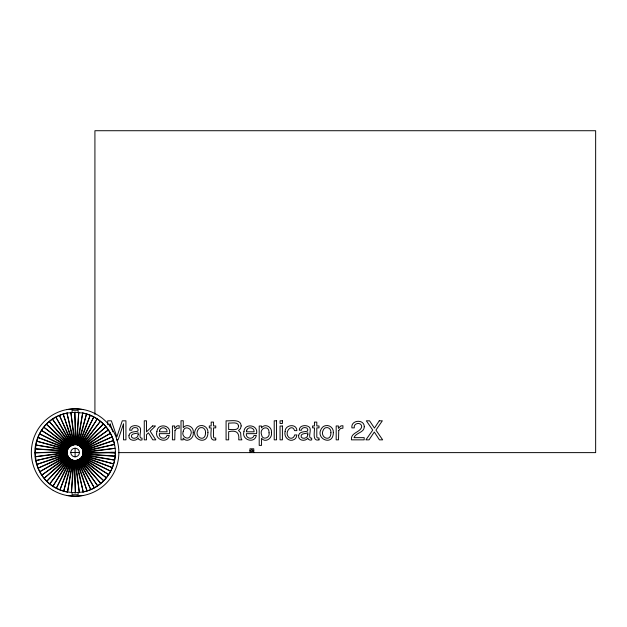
<?xml version="1.0" encoding="UTF-8"?>
<svg xmlns="http://www.w3.org/2000/svg" width="627" height="627" viewBox="0 0 627 627"><rect width="100%" height="100%" fill="white"/><g stroke="black" fill="none" stroke-linecap="round" stroke-linejoin="round"><path stroke-width="0.94" d="M68.578 457.232C72.912 464.004 84.606 459.379 83.085 451.448M90.946 452.373L115.313 452.812L115.329 452.388M115.337 452.561L115.337 452.482A40.238 40.238 0 0 1 82.952 491.983L75.107 492.759L67.254 491.991A40.238 40.238 0 0 1 67.254 413.052L75.107 412.284L82.952 413.06A40.238 40.238 0 0 1 114.569 444.661C119.232 465.798 103.949 488.425 82.639 492.023M83.054 453.807L82.545 449.488L80.797 446.832L81.635 447.819M67.16 451.236L67.559 449.708M82.333 456.064L81.502 457.404M115.329 452.639L115.313 452.232L83.148 452.812C82.631 436.784 58.648 447.372 69.777 458.564L53.005 486.113L70.396 459.05L56.477 487.971L71.055 459.481L59.98 489.781L71.76 459.842L63.742 490.925L72.497 460.14L67.544 492.015L73.257 460.359L71.454 492.399L74.033 460.5L75.389 492.736L74.817 460.571L76.18 460.5M70.224 458.925L69.213 458.008L49.917 483.652L69.777 458.564M69.213 458.008L46.876 481.152L68.704 457.404L44.329 478.142L68.257 456.754L41.829 475.101L67.873 456.064L39.916 471.645L67.559 455.335L38.067 468.173L67.316 454.583L36.868 464.419L67.16 453.807L35.723 460.649L67.073 453.023L35.277 456.722L67.058 452.239L34.893 452.812L67.128 451.448L35.222 448.877L67.269 450.672L35.614 444.958L67.489 449.912L36.703 441.165L67.779 449.183L37.847 437.403L68.147 448.477L39.658 433.892L68.578 447.819L41.515 430.42L69.064 447.192L43.976 427.332L69.621 446.628L46.469 424.291L70.224 446.118L49.486 421.744L70.875 445.672L52.527 419.251L71.564 445.295L56.022 417.417L72.293 444.982L59.455 415.482L73.046 444.739L63.217 414.282L73.814 444.574L66.979 413.138L74.605 444.488L70.906 412.699L75.389 444.472L74.817 412.315L76.18 444.543L78.743 412.644L76.956 444.684L82.67 413.028L77.717 444.904L86.463 414.126L78.446 445.201L90.225 415.262L79.151 445.562L93.736 417.073L79.809 445.993L97.209 418.93L80.428 446.487L100.296 421.391L81.001 447.035L103.337 423.891L81.502 447.639L105.885 426.901L81.957 448.289L108.377 429.942L82.333 448.979L110.289 433.398L82.646 449.708L112.147 436.87L82.889 450.46L113.346 440.624L83.054 451.236L114.49 444.394L83.14 452.02L114.929 448.313L83.148 452.812L83.148 452.239M79.809 459.05L78.446 459.842M72.497 444.904L74.033 444.543M67.058 456.056L67.779 455.868L68.147 456.574M67.575 413.028C24.759 420.443 24.61 484.342 67.379 491.999M83.148 452.812L86.04 452.404M66.572 409.611L75.107 408.765L83.642 409.611M83.642 495.44L75.107 496.278L66.572 495.44M112.382 452.365L83.085 453.595L114.984 456.166L82.944 454.371L114.6 460.085L82.717 455.131L113.503 463.878L82.427 455.868L112.366 467.648L82.066 456.574L110.556 471.151L81.635 457.232L108.698 474.623L81.142 457.851L106.237 477.711L80.593 458.415L103.737 480.752L79.99 458.925L100.72 483.299L79.339 459.372L97.679 485.8L78.641 459.756L94.23 487.704L77.92 460.069L90.758 489.562L77.168 460.304L86.996 490.761L76.392 460.469L83.226 491.905L75.608 460.555L79.308 492.344L74.817 460.571M116.41 439.848L118.111 439.848L123.543 423.789L123.488 439.848L125.941 439.848L125.941 420.811L122.289 420.811L116.857 436.909L111.387 420.811L107.695 420.811L107.695 424.62M249.938 450.711L250.847 450.711M252.853 450.711A1.003 1.003 0 0 0 251.349 449.841A1.003 1.003 0 0 0 251.349 451.581A1.003 1.003 0 0 0 252.853 450.711L253.763 450.711M70.773 452.522L79.433 452.522M94.92 452.623L115.454 452.623M118.393 452.623L595.65 452.623L595.65 130.722L94.92 130.722L94.92 414.463M74.825 492.736L75.24 492.744M74.974 412.3L75.42 412.315M105.548 452.396L115.313 452.812M78.148 445.084L77.168 444.739M82.827 413.044C98.604 416.046 111.731 429.181 114.6 444.998M79.339 445.672L80.593 446.628M69.064 457.851L69.621 458.415M112.829 431.823L110.093 423.789L110.125 426.509M67.489 455.131L67.128 453.595M253.763 452.623L253.763 448.799L249.938 448.799L249.938 452.623M78.124 412.582L78.124 410.277L72.089 410.277L72.089 412.582M78.124 492.461L78.124 494.766L72.089 494.766L72.089 492.461M75.107 448.195A4.326 4.326 0 0 0 71.36 454.693A4.326 4.326 0 0 0 78.853 454.693A4.326 4.326 0 0 0 75.107 448.195L75.107 456.856M82.999 450.954A8.049 8.049 0 0 1 73.531 460.414A8.049 8.049 0 0 1 68.414 448.054A8.049 8.049 0 0 1 81.792 448.054M269.046 432.826C270.441 437.975 262.266 440.695 261.569 434.879C258.951 427.716 269.406 424.393 269.046 432.826M183.217 431.501C180.803 436.886 189.338 441.33 190.608 434.981C193.837 428.892 184.197 424.361 183.217 431.501M193.226 432.646C194.315 438.155 186.791 443.367 183.162 438.077L183.162 439.848L181.007 439.848L181.007 420.748L183.272 420.748L183.272 427.653C186.815 422.943 194.323 427.136 193.226 432.646M207.937 432.614C207.835 447.137 188.163 438.328 196.784 427.638A5.729 5.729 0 0 1 200.131 425.694C204.308 424.651 208.407 428.366 207.937 432.614M285.113 431.564C283.608 436.776 289 442.458 294.11 439.535A4.765 4.765 0 0 0 296.203 437.325L296.885 434.934L294.619 434.934C294.345 437.027 292.401 438.728 290.262 438.163A2.861 2.861 0 0 1 288.365 436.831C284.062 432.113 292.025 423.029 294.619 430.631L296.885 430.631C296.79 423.209 284.885 424.589 285.113 431.564M333.337 432.614C333.243 447.137 313.563 438.328 322.184 427.638A5.729 5.729 0 0 1 325.531 425.694C329.708 424.651 333.807 428.366 333.337 432.614M156.922 431.58C154.124 439.77 167.48 444.159 169.29 435.499L167.001 435.499C165.873 440.115 158.365 438.579 159.313 433.657L169.486 433.657C171.712 424.832 157.471 422.723 156.922 431.58M243.966 431.58C241.16 439.77 254.515 444.159 256.333 435.499L254.037 435.499C252.908 440.115 245.408 438.579 246.356 433.657L256.529 433.657C258.755 424.832 244.514 422.723 243.966 431.58M271.428 432.606C272.651 438.077 265.393 443.344 261.545 438.297L261.545 445.382L259.21 445.382L259.21 426.031L261.475 426.031L261.475 427.873C264.853 422.904 272.455 427.112 271.428 432.606M238.55 426.188C238.605 431.117 231.535 429.189 228.659 429.534L228.659 423.029C231.528 423.468 238.425 421.273 238.55 426.188M128.982 435.295C127.9 440.64 135.738 441.925 138.277 438.007L138.677 439.292L140.432 440.146L142.039 439.911L142.039 438.187C137.368 438.634 142.572 429.73 139.641 427.097C136.6 424.487 129.452 425.208 129.624 430.208L131.795 430.208C131.858 427.41 135.432 427.105 137.376 428.139L138.23 429.871L137.666 431.219C134.774 431.987 129.765 431.415 128.982 435.295M298.64 435.295C297.559 440.64 305.404 441.925 307.935 438.007L308.343 439.292L310.091 440.146L311.697 439.911L311.697 438.187C307.026 438.634 312.23 429.73 309.299 427.097C306.266 424.487 299.11 425.208 299.283 430.208L301.462 430.208C301.516 427.41 305.09 427.105 307.034 428.139L307.888 429.871L307.324 431.219C304.44 431.987 299.424 431.415 298.64 435.295M364.279 426.783C364.248 432.842 355.76 432.599 354.051 437.646L364.185 437.646L364.185 439.848L351.449 439.848C350.462 432.458 360.235 432.599 361.701 426.893C361.787 421.618 353.189 422.778 354.271 427.873L351.896 427.873C350.595 419.792 364.412 418.844 364.279 426.783M205.499 432.685C205.719 443.195 192.983 437.035 198.375 429.236A3.174 3.174 0 0 1 200.491 427.7C203.524 426.838 205.891 429.808 205.499 432.685M330.907 432.685C331.119 443.195 318.391 437.035 323.775 429.236A3.174 3.174 0 0 1 325.891 427.7C328.924 426.838 331.291 429.808 330.907 432.685M241.168 425.945L240.462 428.743L238.487 430.49L240.603 432.654L241.066 438.257L241.897 439.848L238.73 439.848C239.577 432.403 236.175 430.004 228.659 431.682L228.659 439.848L226.081 439.848L226.081 420.811C230.579 421.242 240.901 418.507 241.168 425.945M138.159 434.668C138.348 437.842 133.316 439.723 131.529 437.058C130.463 432.936 135.918 434.025 138.159 432.787L138.159 434.668M307.826 434.668C308.014 437.842 302.974 439.723 301.187 437.058C300.121 432.936 305.584 434.025 307.826 432.787L307.826 434.668M174.988 430.475L174.745 439.848L172.417 439.848L172.417 425.968L174.635 425.968L174.635 428.366L177.112 425.905L179.165 425.725L179.165 428.186L176.845 428.406L174.988 430.475M338.745 430.475L338.509 439.848L336.182 439.848L336.182 425.968L338.392 425.968L338.392 428.366L340.876 425.905L342.93 425.725L342.93 428.186L340.61 428.406L338.745 430.475M159.697 430.169L159.376 431.799L167.088 431.799C167.55 427.489 161.037 426.109 159.697 430.169M246.74 430.169L246.419 431.799L254.131 431.799C254.586 427.489 248.08 426.109 246.74 430.169M379.257 420.811L374.437 428.092L369.577 420.811L366.348 420.811L372.736 430.091L365.925 439.848L369.029 439.848L374.303 432.019L379.437 439.848L382.642 439.848L375.941 430.091L382.329 420.811L379.257 420.811M152.494 425.968L146.506 431.87L146.506 420.811L144.265 420.811L144.265 439.848L146.506 439.848L146.506 434.636L148.466 432.849L152.792 439.848L155.778 439.848L150.166 431.164L155.48 425.968L152.494 425.968M215.751 439.848C208.673 441.902 211.534 431.407 211.181 427.873L209.3 427.873L209.3 425.968L211.181 425.968L211.181 422.096L213.541 422.096L213.541 425.968L215.751 425.968L215.751 427.873L213.541 427.873L213.541 436.933L214.026 437.905L215.751 438.007L215.751 439.848M319.018 439.848C311.94 441.902 314.801 431.407 314.448 427.873L312.567 427.873L312.567 425.968L314.448 425.968L314.448 422.096L316.8 422.096L316.8 425.968L319.018 425.968L319.018 427.873L316.8 427.873L316.8 436.933L317.293 437.905L319.018 438.007L319.018 439.848M276.546 420.811L274.218 420.811L274.218 439.848L276.546 439.848L276.546 420.811M282.416 420.811L280.05 420.811L280.05 423.452L282.416 423.452L282.416 420.811M282.416 426.031L280.05 426.031L280.05 439.848L282.416 439.848L282.416 426.031M53.224 490.416A43.757 43.757 0 0 0 118.856 452.522A43.757 43.757 0 0 0 53.224 414.627A43.757 43.757 0 0 0 53.224 490.416"/></g></svg>
